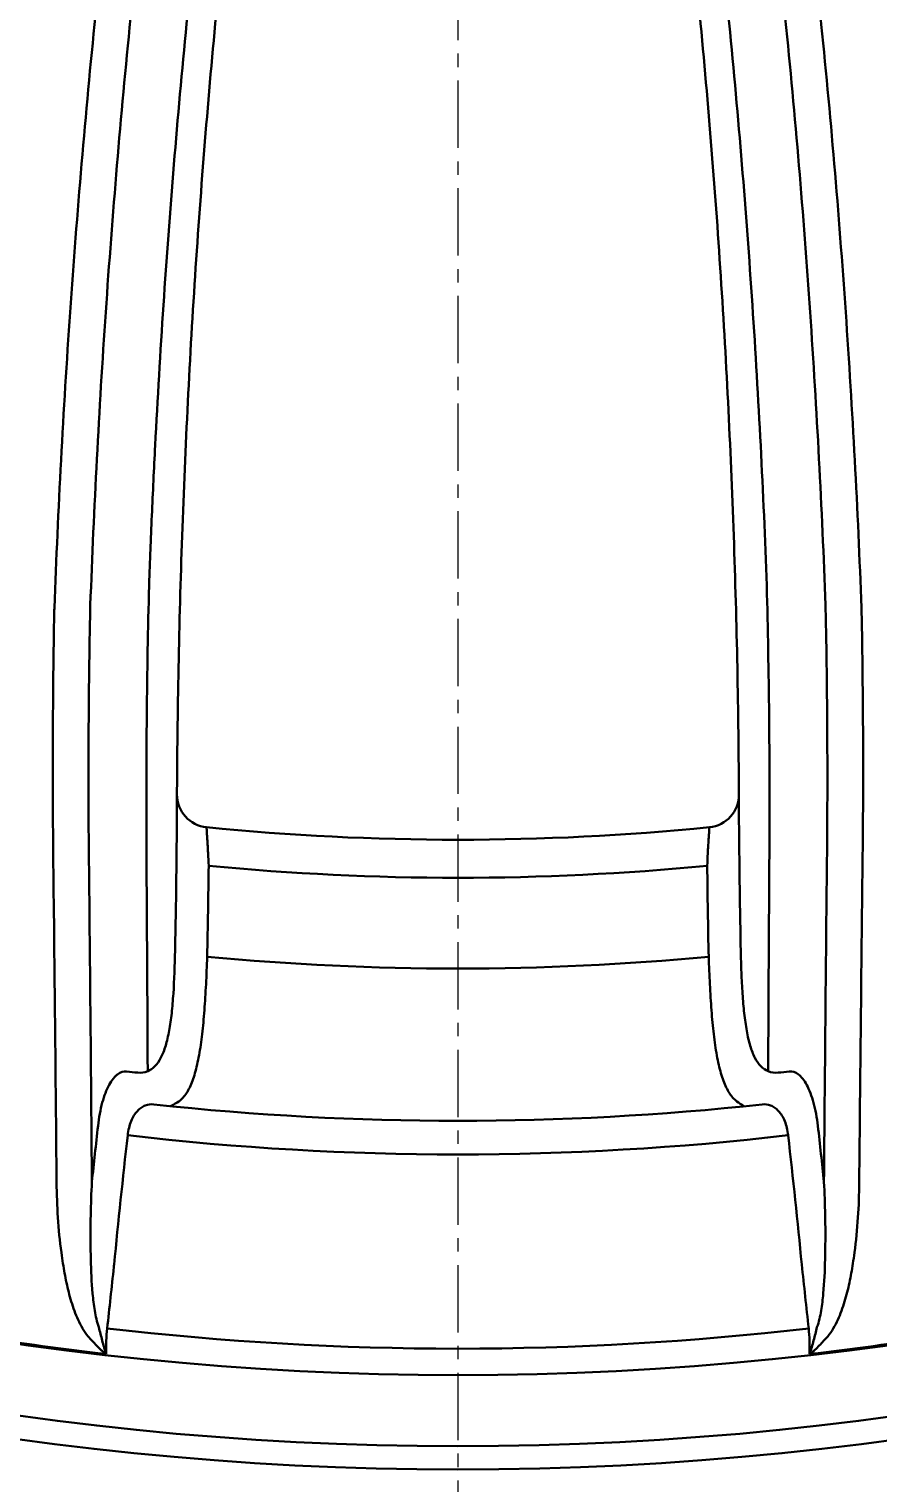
# Model space of a CAD drawing. Header units: inches. Extents: x 975 to 1816, y 133 to 420.
# Drawn here: x 1107.43 to 1123.19, y 217.34 to 244.34 of the extents above; entities that cross this region are included whole.
import ezdxf

# ---------------------------------------------------------------- set-up
doc = ezdxf.new("R2010")
doc.units = ezdxf.units.IN
doc.header["$MEASUREMENT"] = 0
doc.linetypes.add('CENTER', pattern=[2, 1.25, -0.25, 0.25, -0.25])
doc.layers.get('0').update_dxf_attribs({"lineweight": 30})
doc.layers.add('Center', color=1, linetype='CENTER', lineweight=18)
doc.styles.add('TCVN', font='tcvn+7284-2003r.ttf', dxfattribs={"height": 2.5})
doc.dimstyles.new('TCVN', dxfattribs={"dimtxt": 2.5, "dimasz": 3, "dimexe": 0.1, "dimexo": 0.0625, "dimgap": 0.09, "dimtad": 0, "dimtoh": 1, "dimdec": 0, "dimzin": 0, "dimdsep": 46, "dimtxsty": 'TCVN', "dimcen": 0.09, "dimclrd": 2, "dimclre": 2, "dimclrt": 1, "dimadec": 0, "dimazin": 0, "dimtfac": 1, "dimtdec": 0, "dimtofl": 0, "dimtmove": 0, "dimatfit": 3, "dimfxl": 1, "dimtolj": 1, "dimtzin": 0, "dimlwd": 18, "dimlwe": 18, "dimarcsym": 0})

# ---------------------------------------------------------------- blocks, each defined once
blk = doc.blocks.new('*D7')
at = {"layer": 'Center', "color": 2, "linetype": 'Continuous', "lineweight": 18, "transparency": 16777216}
for p, q in [((1171.919, 353.394), (1151.998, 326.267)), ((1174.919, 353.394), (1171.919, 353.394))]:
    blk.add_line(p, q, dxfattribs=at)
at = {"layer": 'Center', "color": 2, "lineweight": 18, "transparency": 16777216}
for p, q in [((1115.396, 276.336), (1115.396, 276.516)), ((1115.306, 276.426), (1115.486, 276.426))]:
    blk.add_line(p, q, dxfattribs=at)
at = {"layer": 'Center', "color": 2, "transparency": 16777216}
blk.add_solid([(1151.595, 326.563), (1152.401, 325.971), (1150.222, 323.849)], dxfattribs=at)
at = {"layer": 'Defpoints', "color": 0, "transparency": 16777216}
for p in [(1150.222, 323.849), (1080.569, 229.002)]:
    blk.add_point(p, dxfattribs=at)
at = {"layer": 'Center', "color": 1, "transparency": 16777216, "insert": (1178.009, 353.394), "char_height": 2.5, "attachment_point": 5, "style": 'TCVN'}
blk.add_mtext('\\A1;∅118', dxfattribs=at)
blk = doc.blocks.new('*D12')
at = {"layer": 'Center', "color": 2, "linetype": 'Continuous', "lineweight": 18, "transparency": 16777216}
blk.add_line((1129.982, 321.319), (1134.289, 334.585), dxfattribs=at)
for start, end in [(82.96732, 87.18581), (74.82735, 79.04584)]:
    blk.add_arc((1115.396, 276.391), 61.085, start, end, dxfattribs=at)
at = {"layer": 'Center', "color": 2, "transparency": 16777216}
for points in [[(1118.382, 336.902), (1118.407, 337.902), (1115.396, 337.475)], [(1131.526, 335.825), (1131.241, 334.867), (1134.259, 334.49)]]:
    blk.add_solid(points, dxfattribs=at)
at = {"layer": 'Defpoints', "color": 0, "transparency": 16777216}
for p in [(1115.396, 349.385), (1128.087, 336.143), (1129.963, 321.259), (1126.715, 311.256), (1115.396, 203.466)]:
    blk.add_point(p, dxfattribs=at)
at = {"layer": 'Center', "color": 1, "transparency": 16777216, "insert": (1124.945, 336.724), "char_height": 2.5, "attachment_point": 5, "rotation": 351.0066, "style": 'TCVN'}
blk.add_mtext('\\A1;18°', dxfattribs=at)
blk = doc.blocks.new('*D16')
at = {"layer": 'Center', "color": 2, "linetype": 'Continuous', "lineweight": 18, "transparency": 16777216}
blk.add_line((1126.68, 280.084), (1126.375, 279.984), dxfattribs=at)
for start, end in [(65.6581, 75.2097), (32.9401, 42.4918)]:
    blk.add_arc((1115.396, 276.385), 11.654, start, end, dxfattribs=at)
at = {"layer": 'Center', "color": 2, "transparency": 16777216}
for points in [[(1118.306, 287.157), (1118.435, 288.149), (1115.396, 288.039)], [(1125.627, 282.938), (1124.725, 282.507), (1126.47, 280.016)]]:
    blk.add_solid(points, dxfattribs=at)
at = {"layer": 'Defpoints', "color": 0, "transparency": 16777216}
for p in [(1115.396, 349.385), (1124.043, 284.198), (1132.14, 281.874), (1126.739, 280.104), (1115.396, 203.466)]:
    blk.add_point(p, dxfattribs=at)
at = {"layer": 'Center', "color": 1, "transparency": 16777216, "insert": (1122.233, 285.823), "char_height": 2.5, "attachment_point": 5, "rotation": 324.0749, "style": 'TCVN'}
blk.add_mtext('\\A1;72°', dxfattribs=at)

msp = doc.modelspace()

# ---------------------------------------------------------------- linework, layer by layer
for radius in [58.838, 58.403, 57.085]:
    msp.add_circle((1115.396, 276.426), radius)
for centre, radius, start, end in [((1110.787, 230.123), 0.609, 179.7119, 264.3155), ((1120.005, 230.123), 0.609, 275.6845, 0.2881), ((1115.396, 276.426), 47.141, 264.3155, 275.6845), ((1115.396, 276.426), 47.848, 264.4483, 275.5517), ((1115.396, 276.426), 49.533, 264.6056, 275.3944), ((1115.396, 276.426), 52.362, 263.8082, 276.1918), ((1115.396, 276.426), 52.986, 263.3537, 276.6463), ((1115.396, 276.426), 56.593, 263.391, 276.609), ((1115.396, 276.426), 57.068, 261.0445, 263.4168), ((1115.396, 276.426), 57.068, 276.5832, 278.9555)]:
    msp.add_arc(centre, radius, start, end)
for points, knots in [([(1107.902, 233.59), (1107.936, 234.503), (1107.977, 235.419), (1108.075, 237.251), (1108.131, 238.167), (1108.322, 240.92), (1108.478, 242.758), (1108.711, 245.06), (1108.759, 245.521), (1108.86, 246.441), (1108.912, 246.9), (1109.073, 248.277), (1109.188, 249.193), (1109.554, 251.933), (1109.827, 253.752), (1110.127, 255.563)], [0, 0, 0, 0, 0.125, 0.125, 0.25, 0.25, 0.5, 0.5, 0.5625, 0.5625, 0.625, 0.625, 0.75, 0.75, 1, 1, 1, 1]), ([(1120.664, 255.563), (1120.965, 253.753), (1121.237, 251.934), (1121.603, 249.193), (1121.718, 248.277), (1121.879, 246.901), (1121.931, 246.441), (1122.032, 245.521), (1122.08, 245.06), (1122.313, 242.759), (1122.47, 240.92), (1122.66, 238.168), (1122.716, 237.251), (1122.814, 235.419), (1122.856, 234.503), (1122.89, 233.59)], [0, 0, 0, 0, 0.25, 0.25, 0.375, 0.375, 0.4375, 0.4375, 0.5, 0.5, 0.75, 0.75, 0.875, 0.875, 1, 1, 1, 1]), ([(1110.756, 255.396), (1110.46, 253.604), (1110.192, 251.803), (1109.832, 249.089), (1109.719, 248.182), (1109.56, 246.819), (1109.509, 246.364), (1109.41, 245.453), (1109.362, 244.997), (1109.133, 242.718), (1108.98, 240.898), (1108.793, 238.172), (1108.738, 237.264), (1108.643, 235.45), (1108.602, 234.543), (1108.569, 233.639)], [0, 0, 0, 0, 0.25, 0.25, 0.375, 0.375, 0.4375, 0.4375, 0.5, 0.5, 0.75, 0.75, 0.875, 0.875, 1, 1, 1, 1]), ([(1122.222, 233.639), (1122.189, 234.543), (1122.148, 235.45), (1122.053, 237.264), (1121.998, 238.172), (1121.812, 240.898), (1121.658, 242.718), (1121.429, 244.997), (1121.381, 245.453), (1121.283, 246.364), (1121.231, 246.819), (1121.072, 248.182), (1120.959, 249.089), (1120.599, 251.803), (1120.331, 253.604), (1120.035, 255.396)], [0, 0, 0, 0, 0.125, 0.125, 0.25, 0.25, 0.5, 0.5, 0.5625, 0.5625, 0.625, 0.625, 0.75, 0.75, 1, 1, 1, 1]), ([(1109.66, 234.005), (1109.664, 234.113), (1109.668, 234.222), (1109.676, 234.438), (1109.689, 234.763), (1109.72, 235.521), (1109.792, 237.039), (1109.869, 238.342), (1110.043, 240.951), (1110.186, 242.694), (1110.529, 246.187), (1110.728, 247.929), (1111.067, 250.533), (1111.186, 251.399), (1111.375, 252.694), (1111.472, 253.34), (1111.589, 254.092), (1111.64, 254.414), (1111.675, 254.629), (1111.692, 254.736), (1111.709, 254.843)], [0, 0, 0, 0, 0.015625, 0.015625, 0.03125, 0.0625, 0.125, 0.25, 0.25, 0.5, 0.5, 0.75, 0.75, 0.875, 0.875, 0.9375, 0.96875, 0.984375, 0.984375, 1, 1, 1, 1]), ([(1119.082, 254.843), (1119.221, 253.985), (1119.354, 253.124), (1119.605, 251.399), (1119.725, 250.535), (1120.062, 247.936), (1120.261, 246.196), (1120.519, 243.575), (1120.597, 242.701), (1120.741, 240.957), (1120.806, 240.086), (1120.98, 237.475), (1121.069, 235.738), (1121.131, 234.005)], [0, 0, 0, 0, 0.125, 0.125, 0.25, 0.25, 0.5, 0.5, 0.625, 0.625, 0.75, 0.75, 1, 1, 1, 1]), ([(1112.145, 254.394), (1112.015, 253.572), (1111.892, 252.747), (1111.657, 251.096), (1111.546, 250.268), (1111.232, 247.781), (1111.048, 246.115), (1110.81, 243.608), (1110.738, 242.772), (1110.607, 241.105), (1110.547, 240.272), (1110.39, 237.778), (1110.311, 236.12), (1110.258, 234.467)], [0, 0, 0, 0, 0.125, 0.125, 0.25, 0.25, 0.5, 0.5, 0.625, 0.625, 0.75, 0.75, 1, 1, 1, 1]), ([(1120.533, 234.467), (1120.48, 236.12), (1120.401, 237.779), (1120.244, 240.273), (1120.185, 241.106), (1120.053, 242.774), (1119.981, 243.609), (1119.743, 246.118), (1119.56, 247.783), (1119.141, 251.099), (1118.906, 252.75), (1118.646, 254.394)], [0, 0, 0, 0, 0.25, 0.25, 0.375, 0.375, 0.5, 0.5, 0.75, 0.75, 1, 1, 1, 1]), ([(1110.726, 229.517), (1110.726, 229.517), (1110.727, 229.509), (1110.729, 229.481), (1110.73, 229.459), (1110.734, 229.403), (1110.736, 229.369), (1110.741, 229.287), (1110.744, 229.242), (1110.747, 229.191)], [0, 0, 0, 0, 0.25, 0.25, 0.5, 0.5, 0.75, 0.75, 1, 1, 1, 1]), ([(1120.044, 229.191), (1120.047, 229.242), (1120.05, 229.287), (1120.056, 229.369), (1120.058, 229.403), (1120.061, 229.459), (1120.063, 229.481), (1120.065, 229.509), (1120.065, 229.517), (1120.065, 229.517)], [0, 0, 0, 0, 0.25, 0.25, 0.5, 0.5, 0.75, 0.75, 1, 1, 1, 1]), ([(1109.612, 229.046), (1109.612, 229.088), (1109.612, 229.129), (1109.612, 229.171), (1109.612, 229.171), (1109.612, 229.171), (1109.612, 229.171)], [0, 0, 0, 0, 0.0006264447, 0.0006264447, 0.0006264447, 0.0006267057, 0.0006267057, 0.0006267057, 0.0006267057]), ([(1121.18, 229.171), (1121.18, 229.171), (1121.18, 229.171), (1121.18, 229.171), (1121.179, 229.129), (1121.179, 229.088), (1121.179, 229.046)], [-0.000000261, -0.000000261, -0.000000261, -0.000000261, 0, 0, 0, 0.0006264447, 0.0006264447, 0.0006264447, 0.0006264447]), ([(1109.635, 224.986), (1109.684, 225.006), (1109.729, 225.037), (1109.811, 225.121), (1109.849, 225.175), (1109.914, 225.303), (1109.943, 225.377), (1109.981, 225.503), (1109.993, 225.547), (1110.014, 225.641), (1110.024, 225.69), (1110.052, 225.842), (1110.067, 225.95), (1110.086, 226.123), (1110.092, 226.182), (1110.102, 226.303), (1110.107, 226.366), (1110.128, 226.683), (1110.137, 226.949), (1110.143, 227.229)], [0, 0, 0, 0, 0.125, 0.125, 0.25, 0.25, 0.375, 0.375, 0.4375, 0.4375, 0.5, 0.5, 0.625, 0.625, 0.6875, 0.6875, 0.75, 0.75, 1, 1, 1, 1]), ([(1110.739, 227.112), (1110.733, 226.938), (1110.726, 226.768), (1110.709, 226.437), (1110.7, 226.277), (1110.682, 226.043), (1110.675, 225.966), (1110.661, 225.818), (1110.654, 225.746), (1110.629, 225.537), (1110.611, 225.406), (1110.577, 225.224), (1110.565, 225.165), (1110.54, 225.053), (1110.526, 225), (1110.483, 224.85), (1110.451, 224.763), (1110.378, 224.61), (1110.337, 224.546), (1110.247, 224.444), (1110.199, 224.407), (1110.057, 224.337)], [0, 0, 0, 0, 0.125, 0.125, 0.25, 0.25, 0.3125, 0.3125, 0.375, 0.375, 0.5, 0.5, 0.5625, 0.5625, 0.625, 0.625, 0.75, 0.75, 0.875, 0.875, 1, 1, 1, 1]), ([(1120.713, 224.335), (1120.592, 224.407), (1120.544, 224.444), (1120.456, 224.545), (1120.415, 224.608), (1120.36, 224.722), (1120.342, 224.764), (1120.31, 224.852), (1120.294, 224.899), (1120.251, 225.048), (1120.226, 225.159), (1120.193, 225.342), (1120.182, 225.406), (1120.163, 225.537), (1120.154, 225.605), (1120.13, 225.814), (1120.116, 225.962), (1120.098, 226.195), (1120.093, 226.275), (1120.082, 226.436), (1120.078, 226.518), (1120.065, 226.767), (1120.058, 226.938), (1120.052, 227.112)], [0, 0, 0, 0, 0.125, 0.125, 0.25, 0.25, 0.3125, 0.3125, 0.375, 0.375, 0.5, 0.5, 0.5625, 0.5625, 0.625, 0.625, 0.75, 0.75, 0.8125, 0.8125, 0.875, 0.875, 1, 1, 1, 1]), ([(1120.648, 227.229), (1120.651, 227.089), (1120.655, 226.952), (1120.663, 226.751), (1120.666, 226.685), (1120.672, 226.554), (1120.676, 226.489), (1120.689, 226.299), (1120.699, 226.179), (1120.718, 226.006), (1120.725, 225.95), (1120.741, 225.841), (1120.749, 225.788), (1120.777, 225.636), (1120.798, 225.543), (1120.849, 225.376), (1120.877, 225.302), (1120.977, 225.108), (1121.058, 225.025), (1121.156, 224.986)], [0, 0, 0, 0, 0.125, 0.125, 0.1875, 0.1875, 0.25, 0.25, 0.375, 0.375, 0.4375, 0.4375, 0.5, 0.5, 0.625, 0.625, 0.75, 0.75, 1, 1, 1, 1]), ([(1108.712, 223.969), (1108.72, 224.048), (1108.732, 224.123), (1108.759, 224.268), (1108.774, 224.338), (1108.81, 224.466), (1108.829, 224.526), (1108.871, 224.636), (1108.894, 224.686), (1108.942, 224.775), (1108.967, 224.813), (1109.006, 224.863), (1109.02, 224.878), (1109.047, 224.905), (1109.06, 224.917), (1109.13, 224.97), (1109.186, 224.987), (1109.243, 224.981)], [0, 0, 0, 0, 0.125, 0.125, 0.25, 0.25, 0.375, 0.375, 0.5, 0.5, 0.625, 0.625, 0.6875, 0.6875, 0.75, 0.75, 1, 1, 1, 1]), ([(1121.549, 224.981), (1121.606, 224.987), (1121.662, 224.97), (1121.745, 224.906), (1121.772, 224.879), (1121.824, 224.813), (1121.849, 224.775), (1121.898, 224.685), (1121.92, 224.635), (1121.963, 224.525), (1121.982, 224.465), (1122.017, 224.335), (1122.033, 224.266), (1122.06, 224.123), (1122.071, 224.048), (1122.08, 223.969)], [0, 0, 0, 0, 0.25, 0.25, 0.375, 0.375, 0.5, 0.5, 0.625, 0.625, 0.75, 0.75, 0.875, 0.875, 1, 1, 1, 1]), ([(1109.748, 224.369), (1109.694, 224.375), (1109.641, 224.369), (1109.563, 224.339), (1109.537, 224.325), (1109.488, 224.291), (1109.465, 224.271), (1109.42, 224.223), (1109.399, 224.194), (1109.36, 224.132), (1109.343, 224.097), (1109.312, 224.021), (1109.298, 223.979), (1109.277, 223.891), (1109.268, 223.845), (1109.263, 223.796)], [0, 0, 0, 0, 0.25, 0.25, 0.375, 0.375, 0.5, 0.5, 0.625, 0.625, 0.75, 0.75, 0.875, 0.875, 1, 1, 1, 1]), ([(1121.528, 223.796), (1121.523, 223.845), (1121.515, 223.891), (1121.494, 223.978), (1121.48, 224.02), (1121.449, 224.097), (1121.432, 224.131), (1121.393, 224.194), (1121.372, 224.222), (1121.327, 224.27), (1121.303, 224.291), (1121.254, 224.325), (1121.229, 224.339), (1121.151, 224.369), (1121.098, 224.375), (1121.043, 224.369)], [0, 0, 0, 0, 0.125, 0.125, 0.25, 0.25, 0.375, 0.375, 0.5, 0.5, 0.625, 0.625, 0.75, 0.75, 1, 1, 1, 1]), ([(1108.032, 221.618), (1108.002, 221.834), (1107.981, 222.05), (1107.953, 222.484), (1107.945, 222.702), (1107.943, 222.919)], [0, 0, 0, 0, 0.5, 0.5, 1, 1, 1, 1]), ([(1122.848, 222.919), (1122.846, 222.702), (1122.839, 222.484), (1122.81, 222.05), (1122.789, 221.834), (1122.76, 221.618)], [0, 0, 0, 0, 0.5, 0.5, 1, 1, 1, 1]), ([(1108.578, 221.494), (1108.582, 221.282), (1108.591, 221.069), (1108.621, 220.751), (1108.633, 220.645), (1108.66, 220.488), (1108.67, 220.436), (1108.694, 220.333), (1108.709, 220.282), (1108.728, 220.231)], [0, 0, 0, 0, 0.5, 0.5, 0.75, 0.75, 0.875, 0.875, 1, 1, 1, 1]), ([(1122.063, 220.231), (1122.083, 220.282), (1122.097, 220.333), (1122.122, 220.436), (1122.132, 220.488), (1122.158, 220.645), (1122.17, 220.751), (1122.2, 221.069), (1122.209, 221.282), (1122.214, 221.494)], [0, 0, 0, 0, 0.125, 0.125, 0.25, 0.25, 0.5, 0.5, 1, 1, 1, 1]), ([(1108.529, 220.062), (1108.489, 220.109), (1108.455, 220.159), (1108.394, 220.262), (1108.367, 220.315), (1108.292, 220.478), (1108.251, 220.592), (1108.181, 220.823), (1108.152, 220.94), (1108.101, 221.176), (1108.08, 221.294), (1108.061, 221.414)], [0, 0, 0, 0, 0.125, 0.125, 0.25, 0.25, 0.5, 0.5, 0.75, 0.75, 1, 1, 1, 1]), ([(1109.01, 221.396), (1109.009, 221.381), (1109.007, 221.367), (1109.006, 221.353), (1108.965, 220.971), (1108.924, 220.59), (1108.882, 220.209)], [0, 0, 0, 0, 0.00022513, 0.00022513, 0.00022513, 0.006223523, 0.006223523, 0.006223523, 0.006223523]), ([(1122.73, 221.414), (1122.712, 221.294), (1122.69, 221.176), (1122.64, 220.94), (1122.611, 220.823), (1122.54, 220.592), (1122.499, 220.478), (1122.425, 220.315), (1122.397, 220.262), (1122.336, 220.159), (1122.302, 220.109), (1122.262, 220.062)], [0, 0, 0, 0, 0.25, 0.25, 0.5, 0.5, 0.75, 0.75, 0.875, 0.875, 1, 1, 1, 1]), ([(1108.728, 220.231), (1108.747, 220.149), (1108.768, 220.066), (1108.801, 219.942), (1108.812, 219.9), (1108.83, 219.838), (1108.837, 219.818), (1108.846, 219.787), (1108.849, 219.776), (1108.854, 219.761), (1108.856, 219.756), (1108.859, 219.748), (1108.86, 219.746), (1108.862, 219.742), (1108.862, 219.741), (1108.864, 219.739), (1108.865, 219.738), (1108.866, 219.737)], [0, 0, 0, 0, 0.5, 0.5, 0.75, 0.75, 0.875, 0.875, 0.9375, 0.9375, 0.96875, 0.96875, 0.984375, 0.984375, 0.992188, 0.992188, 1, 1, 1, 1]), ([(1121.925, 219.737), (1121.927, 219.738), (1121.928, 219.739), (1121.929, 219.741), (1121.93, 219.742), (1121.931, 219.746), (1121.932, 219.748), (1121.935, 219.756), (1121.937, 219.761), (1121.942, 219.776), (1121.945, 219.787), (1121.955, 219.818), (1121.961, 219.838), (1121.979, 219.9), (1121.99, 219.942), (1122.024, 220.066), (1122.044, 220.149), (1122.063, 220.231)], [0, 0, 0, 0, 0.007812, 0.007812, 0.015625, 0.015625, 0.03125, 0.03125, 0.0625, 0.0625, 0.125, 0.125, 0.25, 0.25, 0.5, 0.5, 1, 1, 1, 1]), ([(1108.853, 219.734), (1108.845, 219.739), (1108.838, 219.745), (1108.823, 219.758), (1108.816, 219.765), (1108.795, 219.784), (1108.781, 219.797), (1108.739, 219.837), (1108.712, 219.864), (1108.631, 219.947), (1108.579, 220.004), (1108.529, 220.062)], [0, 0, 0, 0, 0.0625, 0.0625, 0.125, 0.125, 0.25, 0.25, 0.5, 0.5, 1, 1, 1, 1]), ([(1122.262, 220.062), (1122.212, 220.004), (1122.16, 219.947), (1122.08, 219.864), (1122.052, 219.837), (1122.011, 219.797), (1121.997, 219.784), (1121.975, 219.765), (1121.968, 219.758), (1121.954, 219.745), (1121.946, 219.739), (1121.938, 219.734)], [0, 0, 0, 0, 0.5, 0.5, 0.75, 0.75, 0.875, 0.875, 0.9375, 0.9375, 1, 1, 1, 1]), ([(1108.853, 219.734), (1108.855, 219.734), (1108.858, 219.734), (1108.86, 219.734), (1108.862, 219.734), (1108.864, 219.736), (1108.866, 219.737)], [0, 0, 0, 0, 0.00003456003, 0.00003456003, 0.00003456003, 0.00006825343, 0.00006825343, 0.00006825343, 0.00006825343]), ([(1121.938, 219.734), (1121.936, 219.734), (1121.934, 219.734), (1121.931, 219.734), (1121.929, 219.734), (1121.927, 219.736), (1121.925, 219.737)], [0, 0, 0, 0, 0.00003456003, 0.00003456003, 0.00003456003, 0.00006825343, 0.00006825343, 0.00006825343, 0.00006825343])]:
    msp.add_open_spline(points, degree=3, knots=knots)
for points in [[(1110.258, 234.467), (1110.206, 232.844), (1110.178, 231.211), (1110.176, 229.574)], [(1120.615, 229.574), (1120.613, 231.211), (1120.585, 232.844), (1120.533, 234.467)], [(1109.612, 229.171), (1109.603, 230.789), (1109.619, 232.402), (1109.66, 234.005)], [(1121.131, 234.005), (1121.172, 232.402), (1121.188, 230.789), (1121.18, 229.171)], [(1107.899, 233.519), (1107.9, 233.543), (1107.901, 233.566), (1107.902, 233.59)], [(1108.567, 233.578), (1108.535, 232.023), (1108.527, 230.46), (1108.543, 228.892)], [(1108.569, 233.639), (1108.568, 233.619), (1108.568, 233.598), (1108.567, 233.578)], [(1122.224, 233.578), (1122.224, 233.598), (1122.223, 233.619), (1122.222, 233.639)], [(1122.248, 228.892), (1122.264, 230.46), (1122.256, 232.023), (1122.224, 233.578)], [(1122.89, 233.59), (1122.891, 233.566), (1122.891, 233.543), (1122.892, 233.519)], [(1107.882, 228.841), (1107.864, 230.407), (1107.87, 231.967), (1107.899, 233.519)], [(1122.892, 233.519), (1122.922, 231.967), (1122.928, 230.407), (1122.909, 228.841)], [(1110.175, 229.434), (1110.175, 229.482), (1110.176, 229.529), (1110.176, 229.574)], [(1120.615, 229.574), (1120.616, 229.529), (1120.616, 229.482), (1120.616, 229.434)], [(1110.169, 228.917), (1110.17, 229.051), (1110.172, 229.179), (1110.174, 229.301)], [(1110.174, 229.301), (1110.174, 229.347), (1110.175, 229.391), (1110.175, 229.434)], [(1120.616, 229.434), (1120.617, 229.391), (1120.617, 229.347), (1120.618, 229.301)], [(1120.618, 229.301), (1120.619, 229.179), (1120.621, 229.051), (1120.622, 228.917)], [(1109.635, 224.986), (1109.628, 226.342), (1109.621, 227.696), (1109.612, 229.046)], [(1110.747, 229.191), (1110.749, 229.164), (1110.751, 229.137), (1110.752, 229.108)], [(1110.752, 229.108), (1110.753, 229.083), (1110.755, 229.057), (1110.756, 229.03)], [(1110.756, 229.03), (1110.759, 228.957), (1110.763, 228.881), (1110.767, 228.802)], [(1120.025, 228.802), (1120.029, 228.881), (1120.032, 228.957), (1120.035, 229.03)], [(1120.035, 229.03), (1120.037, 229.057), (1120.038, 229.083), (1120.039, 229.108)], [(1120.039, 229.108), (1120.041, 229.137), (1120.042, 229.164), (1120.044, 229.191)], [(1121.179, 229.046), (1121.171, 227.696), (1121.163, 226.342), (1121.156, 224.986)], [(1107.943, 222.919), (1107.925, 224.897), (1107.905, 226.873), (1107.882, 228.841)], [(1108.543, 228.892), (1108.564, 226.911), (1108.582, 224.922), (1108.598, 222.931)], [(1110.143, 227.229), (1110.155, 227.792), (1110.164, 228.354), (1110.169, 228.917)], [(1110.767, 228.802), (1110.761, 228.239), (1110.751, 227.675), (1110.739, 227.112)], [(1120.052, 227.112), (1120.04, 227.675), (1120.031, 228.239), (1120.025, 228.802)], [(1120.622, 228.917), (1120.628, 228.354), (1120.637, 227.792), (1120.648, 227.229)], [(1122.193, 222.931), (1122.21, 224.922), (1122.227, 226.911), (1122.248, 228.892)], [(1122.909, 228.841), (1122.887, 226.873), (1122.866, 224.897), (1122.848, 222.919)], [(1109.243, 224.981), (1109.311, 224.974), (1109.38, 224.967), (1109.449, 224.96)], [(1109.449, 224.96), (1109.511, 224.953), (1109.573, 224.962), (1109.635, 224.986)], [(1121.156, 224.986), (1121.218, 224.962), (1121.28, 224.953), (1121.342, 224.96)], [(1121.342, 224.96), (1121.411, 224.967), (1121.48, 224.974), (1121.549, 224.981)], [(1108.598, 222.931), (1108.635, 223.277), (1108.673, 223.623), (1108.712, 223.969)], [(1122.08, 223.969), (1122.119, 223.623), (1122.157, 223.277), (1122.193, 222.931)], [(1109.263, 223.796), (1109.173, 222.997), (1109.089, 222.196), (1109.01, 221.396)], [(1121.781, 221.396), (1121.702, 222.196), (1121.618, 222.997), (1121.528, 223.796)], [(1108.598, 222.931), (1108.577, 222.517), (1108.567, 222.103), (1108.574, 221.689)], [(1122.217, 221.689), (1122.224, 222.103), (1122.214, 222.517), (1122.193, 222.931)], [(1108.574, 221.689), (1108.575, 221.624), (1108.576, 221.559), (1108.578, 221.494)], [(1122.213, 221.494), (1122.215, 221.559), (1122.216, 221.624), (1122.217, 221.689)], [(1108.061, 221.414), (1108.051, 221.481), (1108.041, 221.549), (1108.032, 221.618)], [(1108.578, 221.494), (1108.578, 221.494), (1108.578, 221.494), (1108.578, 221.494)], [(1122.214, 221.494), (1122.213, 221.494), (1122.213, 221.494), (1122.213, 221.494)], [(1122.76, 221.618), (1122.751, 221.549), (1122.741, 221.481), (1122.73, 221.414)], [(1121.909, 220.209), (1121.866, 220.604), (1121.823, 221), (1121.781, 221.396)], [(1108.882, 220.209), (1108.866, 220.056), (1108.861, 219.897), (1108.866, 219.737)], [(1121.925, 219.737), (1121.931, 219.897), (1121.925, 220.056), (1121.909, 220.209)]]:
    msp.add_open_spline(points, degree=3)
at = {"layer": 'Center'}
msp.add_line((1115.396, 349.385), (1115.396, 203.466), dxfattribs=at)

# ---------------------------------------------------------------- dimensions: what is measured, and where the dimension line sits
dim = msp.add_diameter_dim_2p(p1=(1080.569, 229.002), p2=(1150.222, 323.849), dimstyle='TCVN', dxfattribs=at)
dim.commit()
dim.dimension.update_dxf_attribs({"geometry": '*D7', "text_midpoint": (1178.009, 353.394), "dimtype": 163})
for base, line1, picture, middle in [((1128.087, 336.143), ((1126.715, 311.256), (1129.963, 321.259)), '*D12', (1124.945, 336.724)), ((1124.043, 284.198), ((1132.14, 281.874), (1126.739, 280.104)), '*D16', (1122.233, 285.823))]:
    dim = msp.add_angular_dim_2l(base=base, line1=line1, line2=((1115.396, 349.385), (1115.396, 203.466)), dimstyle='TCVN', dxfattribs=at)
    dim.commit()
    dim.dimension.update_dxf_attribs({"geometry": picture, "text_midpoint": middle})

doc.saveas('drawing.dxf')
